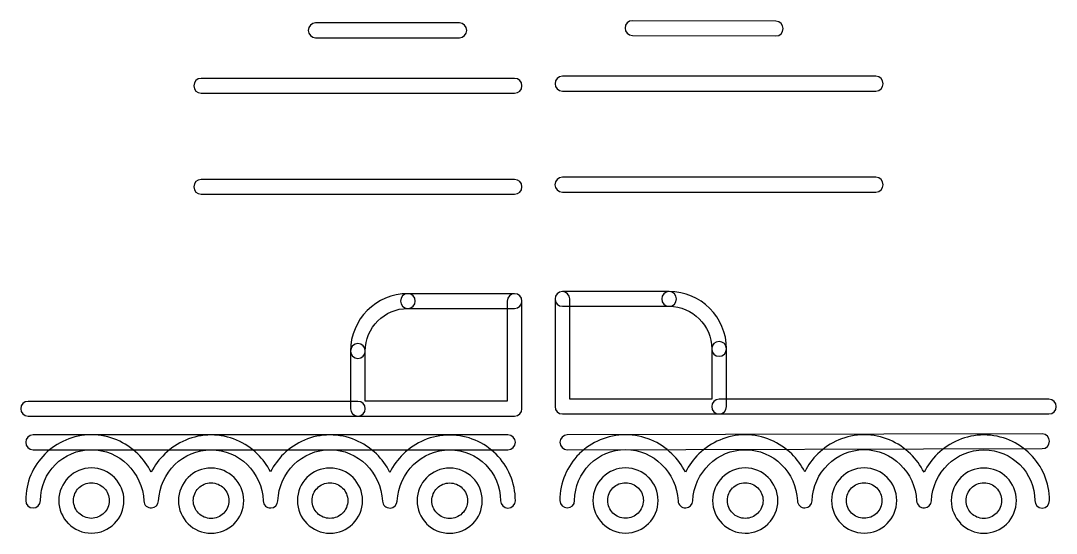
# Model space of a CAD drawing. Header units: centimetres. Extents: x -13.54 to -6.54, y -14.3 to -10.83.
import ezdxf

# ---------------------------------------------------------------- set-up
doc = ezdxf.new("R2010")
doc.units = ezdxf.units.CM
doc.header["$MEASUREMENT"] = 0
doc.layers.add('Layer 1', color=7, linetype='Continuous')

msp = doc.modelspace()

# ---------------------------------------------------------------- linework, layer by layer
at = {"layer": 'Layer 1', "color": 5}
for points, knots in [([(-9.40284, -10.93431), (-9.43034, -10.93431), (-9.45264, -10.91201), (-9.45264, -10.88451), (-9.45264, -10.88451), (-9.45264, -10.85701), (-9.43034, -10.83471), (-9.40284, -10.83471), (-9.40284, -10.83471), (-9.40284, -10.83471), (-8.43341, -10.83836), (-8.43341, -10.83836), (-8.43341, -10.83836), (-8.40591, -10.83836), (-8.38361, -10.86066), (-8.38361, -10.88816), (-8.38361, -10.88816), (-8.38361, -10.91566), (-8.40591, -10.93796), (-8.43341, -10.93796), (-8.43341, -10.93796), (-8.43341, -10.93796), (-9.40284, -10.93431), (-9.40284, -10.93431)], [0, 0, 0, 0, 0.1428571, 0.1428571, 0.1428571, 0.1428571, 0.2857143, 0.2857143, 0.2857143, 0.2857143, 0.4285714, 0.4285714, 0.4285714, 0.4285714, 0.5714286, 0.5714286, 0.5714286, 0.5714286, 0.7142857, 0.7142857, 0.7142857, 0.7142857, 1, 1, 1, 1]), ([(-11.54393, -10.94985), (-11.57154, -10.94985), (-11.59393, -10.92746), (-11.59393, -10.89985), (-11.59393, -10.89985), (-11.59393, -10.87224), (-11.57154, -10.84985), (-11.54393, -10.84985), (-11.54393, -10.84985), (-11.54393, -10.84985), (-10.57265, -10.84985), (-10.57265, -10.84985), (-10.57265, -10.84985), (-10.54504, -10.84985), (-10.52265, -10.87224), (-10.52265, -10.89985), (-10.52265, -10.89985), (-10.52265, -10.92746), (-10.54504, -10.94985), (-10.57265, -10.94985), (-10.57265, -10.94985), (-10.57265, -10.94985), (-11.54393, -10.94985), (-11.54393, -10.94985)], [0, 0, 0, 0, 0.1428571, 0.1428571, 0.1428571, 0.1428571, 0.2857143, 0.2857143, 0.2857143, 0.2857143, 0.4285714, 0.4285714, 0.4285714, 0.4285714, 0.5714286, 0.5714286, 0.5714286, 0.5714286, 0.7142857, 0.7142857, 0.7142857, 0.7142857, 1, 1, 1, 1]), ([(-12.31745, -11.32492), (-12.34506, -11.32492), (-12.36745, -11.30253), (-12.36745, -11.27492), (-12.36745, -11.27492), (-12.36745, -11.24731), (-12.34506, -11.22492), (-12.31745, -11.22492), (-12.31745, -11.22492), (-12.31745, -11.22492), (-10.19929, -11.22492), (-10.19929, -11.22492), (-10.19929, -11.22492), (-10.17168, -11.22492), (-10.14929, -11.24731), (-10.14929, -11.27492), (-10.14929, -11.27492), (-10.14929, -11.30253), (-10.17168, -11.32492), (-10.19929, -11.32492), (-10.19929, -11.32492), (-10.19929, -11.32492), (-12.31745, -11.32492), (-12.31745, -11.32492)], [0, 0, 0, 0, 0.1428571, 0.1428571, 0.1428571, 0.1428571, 0.2857143, 0.2857143, 0.2857143, 0.2857143, 0.4285714, 0.4285714, 0.4285714, 0.4285714, 0.5714286, 0.5714286, 0.5714286, 0.5714286, 0.7142857, 0.7142857, 0.7142857, 0.7142857, 1, 1, 1, 1]), ([(-7.75795, -11.21051), (-7.73034, -11.21051), (-7.70795, -11.2329), (-7.70795, -11.26051), (-7.70795, -11.26051), (-7.70795, -11.28812), (-7.73034, -11.31051), (-7.75795, -11.31051), (-7.75795, -11.31051), (-7.75795, -11.31051), (-9.87611, -11.31051), (-9.87611, -11.31051), (-9.87611, -11.31051), (-9.90372, -11.31051), (-9.92611, -11.28812), (-9.92611, -11.26051), (-9.92611, -11.26051), (-9.92611, -11.2329), (-9.90372, -11.21051), (-9.87611, -11.21051), (-9.87611, -11.21051), (-9.87611, -11.21051), (-7.75795, -11.21051), (-7.75795, -11.21051)], [0, 0, 0, 0, 0.1428571, 0.1428571, 0.1428571, 0.1428571, 0.2857143, 0.2857143, 0.2857143, 0.2857143, 0.4285714, 0.4285714, 0.4285714, 0.4285714, 0.5714286, 0.5714286, 0.5714286, 0.5714286, 0.7142857, 0.7142857, 0.7142857, 0.7142857, 1, 1, 1, 1]), ([(-7.75795, -11.89367), (-7.73034, -11.89367), (-7.70795, -11.91606), (-7.70795, -11.94367), (-7.70795, -11.94367), (-7.70795, -11.97128), (-7.73034, -11.99367), (-7.75795, -11.99367), (-7.75795, -11.99367), (-7.75795, -11.99367), (-9.87619, -11.99367), (-9.87619, -11.99367), (-9.87619, -11.99367), (-9.9038, -11.99367), (-9.92619, -11.97128), (-9.92619, -11.94367), (-9.92619, -11.94367), (-9.92619, -11.91606), (-9.9038, -11.89367), (-9.87619, -11.89367), (-9.87619, -11.89367), (-9.87619, -11.89367), (-7.75795, -11.89367), (-7.75795, -11.89367)], [0, 0, 0, 0, 0.1428571, 0.1428571, 0.1428571, 0.1428571, 0.2857143, 0.2857143, 0.2857143, 0.2857143, 0.4285714, 0.4285714, 0.4285714, 0.4285714, 0.5714286, 0.5714286, 0.5714286, 0.5714286, 0.7142857, 0.7142857, 0.7142857, 0.7142857, 1, 1, 1, 1]), ([(-12.31745, -12.00808), (-12.34506, -12.00808), (-12.36745, -11.98569), (-12.36745, -11.95808), (-12.36745, -11.95808), (-12.36745, -11.93047), (-12.34506, -11.90808), (-12.31745, -11.90808), (-12.31745, -11.90808), (-12.31745, -11.90808), (-10.19921, -11.90808), (-10.19921, -11.90808), (-10.19921, -11.90808), (-10.1716, -11.90808), (-10.14921, -11.93047), (-10.14921, -11.95808), (-10.14921, -11.95808), (-10.14921, -11.98569), (-10.1716, -12.00808), (-10.19921, -12.00808), (-10.19921, -12.00808), (-10.19921, -12.00808), (-12.31745, -12.00808), (-12.31745, -12.00808)], [0, 0, 0, 0, 0.1428571, 0.1428571, 0.1428571, 0.1428571, 0.2857143, 0.2857143, 0.2857143, 0.2857143, 0.4285714, 0.4285714, 0.4285714, 0.4285714, 0.5714286, 0.5714286, 0.5714286, 0.5714286, 0.7142857, 0.7142857, 0.7142857, 0.7142857, 1, 1, 1, 1]), ([(-9.8761, -12.76599), (-9.90371, -12.76599), (-9.9261, -12.7436), (-9.9261, -12.71599), (-9.9261, -12.71599), (-9.9261, -12.68838), (-9.90371, -12.66599), (-9.8761, -12.66599), (-9.8761, -12.66599), (-9.8761, -12.66599), (-9.15481, -12.66599), (-9.15481, -12.66599), (-9.15481, -12.66599), (-9.1272, -12.66599), (-9.10481, -12.68838), (-9.10481, -12.71599), (-9.10481, -12.71599), (-9.10481, -12.7436), (-9.1272, -12.76599), (-9.15481, -12.76599), (-9.15481, -12.76599), (-9.15481, -12.76599), (-9.8761, -12.76599), (-9.8761, -12.76599)], [0, 0, 0, 0, 0.1428571, 0.1428571, 0.1428571, 0.1428571, 0.2857143, 0.2857143, 0.2857143, 0.2857143, 0.4285714, 0.4285714, 0.4285714, 0.4285714, 0.5714286, 0.5714286, 0.5714286, 0.5714286, 0.7142857, 0.7142857, 0.7142857, 0.7142857, 1, 1, 1, 1]), ([(-8.86705, -13.05378), (-8.86705, -13.02617), (-8.84466, -13.00378), (-8.81705, -13.00378), (-8.81705, -13.00378), (-8.78944, -13.00378), (-8.76705, -13.02617), (-8.76705, -13.05378), (-8.76705, -13.05378), (-8.76705, -13.05378), (-8.76705, -13.44386), (-8.76705, -13.44386), (-8.76705, -13.44386), (-8.76705, -13.47147), (-8.78944, -13.49386), (-8.81705, -13.49386), (-8.81705, -13.49386), (-8.81705, -13.49386), (-9.8761, -13.49386), (-9.8761, -13.49386), (-9.8761, -13.49386), (-9.90371, -13.49386), (-9.9261, -13.47147), (-9.9261, -13.44386), (-9.9261, -13.44386), (-9.9261, -13.44386), (-9.9261, -12.71599), (-9.9261, -12.71599), (-9.9261, -12.71599), (-9.9261, -12.68838), (-9.90371, -12.66599), (-9.8761, -12.66599), (-9.8761, -12.66599), (-9.84849, -12.66599), (-9.8261, -12.68838), (-9.8261, -12.71599), (-9.8261, -12.71599), (-9.8261, -12.71599), (-9.8261, -13.39386), (-9.8261, -13.39386), (-9.8261, -13.39386), (-9.8261, -13.39386), (-8.86705, -13.39386), (-8.86705, -13.39386), (-8.86705, -13.39386), (-8.86705, -13.39386), (-8.86705, -13.05378), (-8.86705, -13.05378)], [0, 0, 0, 0, 0.0769231, 0.0769231, 0.0769231, 0.0769231, 0.1538462, 0.1538462, 0.1538462, 0.1538462, 0.2307692, 0.2307692, 0.2307692, 0.2307692, 0.3076923, 0.3076923, 0.3076923, 0.3076923, 0.3846154, 0.3846154, 0.3846154, 0.3846154, 0.4615385, 0.4615385, 0.4615385, 0.4615385, 0.5384615, 0.5384615, 0.5384615, 0.5384615, 0.6153846, 0.6153846, 0.6153846, 0.6153846, 0.6923077, 0.6923077, 0.6923077, 0.6923077, 0.7692308, 0.7692308, 0.7692308, 0.7692308, 0.8461538, 0.8461538, 0.8461538, 0.8461538, 1, 1, 1, 1]), ([(-9.15481, -12.76599), (-9.18242, -12.76599), (-9.20481, -12.7436), (-9.20481, -12.71599), (-9.20481, -12.71599), (-9.20481, -12.68838), (-9.18242, -12.66599), (-9.15481, -12.66599), (-9.15481, -12.66599), (-9.04775, -12.66599), (-8.95079, -12.70941), (-8.88063, -12.77958), (-8.88063, -12.77958), (-8.81047, -12.84975), (-8.76705, -12.94672), (-8.76705, -13.05378), (-8.76705, -13.05378), (-8.76705, -13.08139), (-8.78944, -13.10378), (-8.81705, -13.10378), (-8.81705, -13.10378), (-8.84466, -13.10378), (-8.86705, -13.08139), (-8.86705, -13.05378), (-8.86705, -13.05378), (-8.86705, -12.97432), (-8.89927, -12.90235), (-8.95133, -12.85028), (-8.95133, -12.85028), (-9.00339, -12.79821), (-9.07535, -12.76599), (-9.15481, -12.76599)], [0, 0, 0, 0, 0.1111111, 0.1111111, 0.1111111, 0.1111111, 0.2222222, 0.2222222, 0.2222222, 0.2222222, 0.3333333, 0.3333333, 0.3333333, 0.3333333, 0.4444444, 0.4444444, 0.4444444, 0.4444444, 0.5555556, 0.5555556, 0.5555556, 0.5555556, 0.6666667, 0.6666667, 0.6666667, 0.6666667, 0.7777778, 0.7777778, 0.7777778, 0.7777778, 1, 1, 1, 1]), ([(-10.92057, -12.68042), (-10.89296, -12.68042), (-10.87057, -12.70281), (-10.87057, -12.73042), (-10.87057, -12.73042), (-10.87057, -12.75803), (-10.89296, -12.78042), (-10.92057, -12.78042), (-10.92057, -12.78042), (-11.00002, -12.78042), (-11.07199, -12.81264), (-11.12406, -12.86471), (-11.12406, -12.86471), (-11.17612, -12.91677), (-11.20834, -12.98874), (-11.20834, -13.0682), (-11.20834, -13.0682), (-11.20834, -13.09581), (-11.23073, -13.1182), (-11.25834, -13.1182), (-11.25834, -13.1182), (-11.28595, -13.1182), (-11.30834, -13.09581), (-11.30834, -13.0682), (-11.30834, -13.0682), (-11.30834, -12.96114), (-11.26492, -12.86417), (-11.19476, -12.79401), (-11.19476, -12.79401), (-11.12458, -12.72383), (-11.02764, -12.68042), (-10.92057, -12.68042)], [0, 0, 0, 0, 0.1111111, 0.1111111, 0.1111111, 0.1111111, 0.2222222, 0.2222222, 0.2222222, 0.2222222, 0.3333333, 0.3333333, 0.3333333, 0.3333333, 0.4444444, 0.4444444, 0.4444444, 0.4444444, 0.5555556, 0.5555556, 0.5555556, 0.5555556, 0.6666667, 0.6666667, 0.6666667, 0.6666667, 0.7777778, 0.7777778, 0.7777778, 0.7777778, 1, 1, 1, 1]), ([(-11.30834, -13.0682), (-11.30834, -13.04059), (-11.28595, -13.0182), (-11.25834, -13.0182), (-11.25834, -13.0182), (-11.23073, -13.0182), (-11.20834, -13.04059), (-11.20834, -13.0682), (-11.20834, -13.0682), (-11.20834, -13.0682), (-11.20834, -13.40828), (-11.20834, -13.40828), (-11.20834, -13.40828), (-11.20834, -13.40828), (-10.24929, -13.40828), (-10.24929, -13.40828), (-10.24929, -13.40828), (-10.24929, -13.40828), (-10.24929, -12.73042), (-10.24929, -12.73042), (-10.24929, -12.73042), (-10.24929, -12.70281), (-10.2269, -12.68042), (-10.19929, -12.68042), (-10.19929, -12.68042), (-10.17168, -12.68042), (-10.14929, -12.70281), (-10.14929, -12.73042), (-10.14929, -12.73042), (-10.14929, -12.73042), (-10.14929, -13.45828), (-10.14929, -13.45828), (-10.14929, -13.45828), (-10.14929, -13.48589), (-10.17168, -13.50828), (-10.19929, -13.50828), (-10.19929, -13.50828), (-10.19929, -13.50828), (-11.25834, -13.50828), (-11.25834, -13.50828), (-11.25834, -13.50828), (-11.28595, -13.50828), (-11.30834, -13.48589), (-11.30834, -13.45828), (-11.30834, -13.45828), (-11.30834, -13.45828), (-11.30834, -13.0682), (-11.30834, -13.0682)], [0, 0, 0, 0, 0.0769231, 0.0769231, 0.0769231, 0.0769231, 0.1538462, 0.1538462, 0.1538462, 0.1538462, 0.2307692, 0.2307692, 0.2307692, 0.2307692, 0.3076923, 0.3076923, 0.3076923, 0.3076923, 0.3846154, 0.3846154, 0.3846154, 0.3846154, 0.4615385, 0.4615385, 0.4615385, 0.4615385, 0.5384615, 0.5384615, 0.5384615, 0.5384615, 0.6153846, 0.6153846, 0.6153846, 0.6153846, 0.6923077, 0.6923077, 0.6923077, 0.6923077, 0.7692308, 0.7692308, 0.7692308, 0.7692308, 0.8461538, 0.8461538, 0.8461538, 0.8461538, 1, 1, 1, 1]), ([(-10.19929, -12.68042), (-10.17168, -12.68042), (-10.14929, -12.70281), (-10.14929, -12.73042), (-10.14929, -12.73042), (-10.14929, -12.75803), (-10.17168, -12.78042), (-10.19929, -12.78042), (-10.19929, -12.78042), (-10.19929, -12.78042), (-10.92057, -12.78042), (-10.92057, -12.78042), (-10.92057, -12.78042), (-10.94818, -12.78042), (-10.97057, -12.75803), (-10.97057, -12.73042), (-10.97057, -12.73042), (-10.97057, -12.70281), (-10.94818, -12.68042), (-10.92057, -12.68042), (-10.92057, -12.68042), (-10.92057, -12.68042), (-10.19929, -12.68042), (-10.19929, -12.68042)], [0, 0, 0, 0, 0.1428571, 0.1428571, 0.1428571, 0.1428571, 0.2857143, 0.2857143, 0.2857143, 0.2857143, 0.4285714, 0.4285714, 0.4285714, 0.4285714, 0.5714286, 0.5714286, 0.5714286, 0.5714286, 0.7142857, 0.7142857, 0.7142857, 0.7142857, 1, 1, 1, 1]), ([(-11.25834, -13.40847), (-11.23084, -13.40847), (-11.20854, -13.43077), (-11.20854, -13.45827), (-11.20854, -13.45827), (-11.20854, -13.48577), (-11.23084, -13.50807), (-11.25834, -13.50807), (-11.25834, -13.50807), (-11.25834, -13.50807), (-13.48744, -13.50805), (-13.48744, -13.50805), (-13.48744, -13.50805), (-13.51494, -13.50805), (-13.53724, -13.48575), (-13.53724, -13.45825), (-13.53724, -13.45825), (-13.53724, -13.43075), (-13.51494, -13.40845), (-13.48744, -13.40845), (-13.48744, -13.40845), (-13.48744, -13.40845), (-11.25834, -13.40847), (-11.25834, -13.40847)], [0, 0, 0, 0, 0.1428571, 0.1428571, 0.1428571, 0.1428571, 0.2857143, 0.2857143, 0.2857143, 0.2857143, 0.4285714, 0.4285714, 0.4285714, 0.4285714, 0.5714286, 0.5714286, 0.5714286, 0.5714286, 0.7142857, 0.7142857, 0.7142857, 0.7142857, 1, 1, 1, 1]), ([(-8.81706, -13.49366), (-8.84456, -13.49366), (-8.86686, -13.47136), (-8.86686, -13.44386), (-8.86686, -13.44386), (-8.86686, -13.41636), (-8.84456, -13.39406), (-8.81706, -13.39406), (-8.81706, -13.39406), (-8.81706, -13.39406), (-6.58794, -13.39403), (-6.58794, -13.39403), (-6.58794, -13.39403), (-6.56044, -13.39403), (-6.53814, -13.41633), (-6.53814, -13.44383), (-6.53814, -13.44383), (-6.53814, -13.47133), (-6.56044, -13.49363), (-6.58794, -13.49363), (-6.58794, -13.49363), (-6.58794, -13.49363), (-8.81706, -13.49366), (-8.81706, -13.49366)], [0, 0, 0, 0, 0.1428571, 0.1428571, 0.1428571, 0.1428571, 0.2857143, 0.2857143, 0.2857143, 0.2857143, 0.4285714, 0.4285714, 0.4285714, 0.4285714, 0.5714286, 0.5714286, 0.5714286, 0.5714286, 0.7142857, 0.7142857, 0.7142857, 0.7142857, 1, 1, 1, 1]), ([(-13.40371, -14.0793), (-13.40371, -14.10691), (-13.4261, -14.1293), (-13.45371, -14.1293), (-13.45371, -14.1293), (-13.48132, -14.1293), (-13.50371, -14.10691), (-13.50371, -14.0793), (-13.50371, -14.0793), (-13.50371, -13.95669), (-13.45399, -13.84567), (-13.37364, -13.76532), (-13.37364, -13.76532), (-13.29329, -13.68497), (-13.18225, -13.63526), (-13.05964, -13.63526), (-13.05964, -13.63526), (-12.93792, -13.63526), (-12.82762, -13.68435), (-12.74607, -13.76386), (-12.74607, -13.76386), (-12.70932, -13.79969), (-12.67843, -13.84173), (-12.65499, -13.88825), (-12.65499, -13.88825), (-12.63155, -13.84195), (-12.60072, -13.80009), (-12.56404, -13.76441), (-12.56404, -13.76441), (-12.4825, -13.68505), (-12.37223, -13.63599), (-12.25057, -13.63599), (-12.25057, -13.63599), (-12.12867, -13.63599), (-12.01819, -13.68525), (-11.9369, -13.76495), (-11.9369, -13.76495), (-11.90149, -13.79966), (-11.87167, -13.84019), (-11.84888, -13.88496), (-11.84888, -13.88496), (-11.8261, -13.84008), (-11.79623, -13.79946), (-11.76078, -13.76467), (-11.76078, -13.76467), (-11.6795, -13.68491), (-11.569, -13.63562), (-11.44708, -13.63562), (-11.44708, -13.63562), (-11.32536, -13.63562), (-11.21505, -13.68471), (-11.13351, -13.76421), (-11.13351, -13.76421), (-11.09675, -13.80004), (-11.06586, -13.8421), (-11.04242, -13.88862), (-11.04242, -13.88862), (-11.01899, -13.84232), (-10.98815, -13.80045), (-10.95147, -13.76476), (-10.95147, -13.76476), (-10.86992, -13.68539), (-10.75966, -13.63633), (-10.63798, -13.63633), (-10.63798, -13.63633), (-10.51537, -13.63633), (-10.40436, -13.68605), (-10.32402, -13.76639), (-10.32402, -13.76639), (-10.24367, -13.84674), (-10.19396, -13.95778), (-10.19396, -14.08038), (-10.19396, -14.08038), (-10.19396, -14.10799), (-10.21635, -14.13038), (-10.24396, -14.13038), (-10.24396, -14.13038), (-10.27157, -14.13038), (-10.29396, -14.10799), (-10.29396, -14.08038), (-10.29396, -14.08038), (-10.29396, -13.98537), (-10.33247, -13.89934), (-10.39472, -13.83709), (-10.39472, -13.83709), (-10.45696, -13.77485), (-10.54298, -13.73633), (-10.63798, -13.73633), (-10.63798, -13.73633), (-10.73269, -13.73633), (-10.81849, -13.7745), (-10.88193, -13.83624), (-10.88193, -13.83624), (-10.94649, -13.89907), (-10.9881, -13.98619), (-10.99273, -14.08236), (-10.99273, -14.08236), (-10.9939, -14.10778), (-11.01427, -14.1286), (-11.04019, -14.12982), (-11.04019, -14.12982), (-11.06769, -14.13111), (-11.09104, -14.10986), (-11.09233, -14.08236), (-11.09233, -14.08236), (-11.09698, -13.98586), (-11.13854, -13.89858), (-11.20305, -13.83569), (-11.20305, -13.83569), (-11.26651, -13.77383), (-11.35234, -13.73562), (-11.44708, -13.73562), (-11.44708, -13.73562), (-11.54192, -13.73562), (-11.62778, -13.77387), (-11.69086, -13.83577), (-11.69086, -13.83577), (-11.75484, -13.89855), (-11.79562, -13.98552), (-11.79902, -14.0816), (-11.79902, -14.0816), (-11.79991, -14.10752), (-11.82074, -14.12871), (-11.84706, -14.12964), (-11.84706, -14.12964), (-11.87456, -14.13061), (-11.89765, -14.1091), (-11.89862, -14.0816), (-11.89862, -14.0816), (-11.90202, -13.98569), (-11.94283, -13.8988), (-12.00682, -13.83605), (-12.00682, -13.83605), (-12.06989, -13.77422), (-12.15574, -13.73599), (-12.25057, -13.73599), (-12.25057, -13.73599), (-12.34527, -13.73599), (-12.43108, -13.77416), (-12.4945, -13.83589), (-12.4945, -13.83589), (-12.55906, -13.89871), (-12.60067, -13.98583), (-12.6053, -14.082), (-12.6053, -14.082), (-12.60647, -14.10742), (-12.62684, -14.12824), (-12.65276, -14.12946), (-12.65276, -14.12946), (-12.68026, -14.13075), (-12.70361, -14.1095), (-12.7049, -14.082), (-12.7049, -14.082), (-12.70954, -13.9855), (-12.75111, -13.89822), (-12.81561, -13.83534), (-12.81561, -13.83534), (-12.87907, -13.77346), (-12.96491, -13.73526), (-13.05964, -13.73526), (-13.05964, -13.73526), (-13.15466, -13.73526), (-13.24069, -13.77377), (-13.30294, -13.83602), (-13.30294, -13.83602), (-13.36519, -13.89827), (-13.40371, -13.9843), (-13.40371, -14.0793)], [0, 0, 0, 0, 0.0232558, 0.0232558, 0.0232558, 0.0232558, 0.0465116, 0.0465116, 0.0465116, 0.0465116, 0.0697674, 0.0697674, 0.0697674, 0.0697674, 0.0930233, 0.0930233, 0.0930233, 0.0930233, 0.1162791, 0.1162791, 0.1162791, 0.1162791, 0.1395349, 0.1395349, 0.1395349, 0.1395349, 0.1627907, 0.1627907, 0.1627907, 0.1627907, 0.1860465, 0.1860465, 0.1860465, 0.1860465, 0.2093023, 0.2093023, 0.2093023, 0.2093023, 0.2325581, 0.2325581, 0.2325581, 0.2325581, 0.255814, 0.255814, 0.255814, 0.255814, 0.2790698, 0.2790698, 0.2790698, 0.2790698, 0.3023256, 0.3023256, 0.3023256, 0.3023256, 0.3255814, 0.3255814, 0.3255814, 0.3255814, 0.3488372, 0.3488372, 0.3488372, 0.3488372, 0.372093, 0.372093, 0.372093, 0.372093, 0.3953488, 0.3953488, 0.3953488, 0.3953488, 0.4186047, 0.4186047, 0.4186047, 0.4186047, 0.4418605, 0.4418605, 0.4418605, 0.4418605, 0.4651163, 0.4651163, 0.4651163, 0.4651163, 0.4883721, 0.4883721, 0.4883721, 0.4883721, 0.5116279, 0.5116279, 0.5116279, 0.5116279, 0.5348837, 0.5348837, 0.5348837, 0.5348837, 0.5581395, 0.5581395, 0.5581395, 0.5581395, 0.5813953, 0.5813953, 0.5813953, 0.5813953, 0.6046512, 0.6046512, 0.6046512, 0.6046512, 0.627907, 0.627907, 0.627907, 0.627907, 0.6511628, 0.6511628, 0.6511628, 0.6511628, 0.6744186, 0.6744186, 0.6744186, 0.6744186, 0.6976744, 0.6976744, 0.6976744, 0.6976744, 0.7209302, 0.7209302, 0.7209302, 0.7209302, 0.744186, 0.744186, 0.744186, 0.744186, 0.7674419, 0.7674419, 0.7674419, 0.7674419, 0.7906977, 0.7906977, 0.7906977, 0.7906977, 0.8139535, 0.8139535, 0.8139535, 0.8139535, 0.8372093, 0.8372093, 0.8372093, 0.8372093, 0.8604651, 0.8604651, 0.8604651, 0.8604651, 0.8837209, 0.8837209, 0.8837209, 0.8837209, 0.9069767, 0.9069767, 0.9069767, 0.9069767, 0.9302326, 0.9302326, 0.9302326, 0.9302326, 0.9534884, 0.9534884, 0.9534884, 0.9534884, 1, 1, 1, 1]), ([(-13.4537, -13.73546), (-13.48131, -13.73546), (-13.5037, -13.71307), (-13.5037, -13.68546), (-13.5037, -13.68546), (-13.5037, -13.65785), (-13.48131, -13.63546), (-13.4537, -13.63546), (-13.4537, -13.63546), (-13.4537, -13.63546), (-10.24395, -13.63546), (-10.24395, -13.63546), (-10.24395, -13.63546), (-10.21634, -13.63546), (-10.19395, -13.65785), (-10.19395, -13.68546), (-10.19395, -13.68546), (-10.19395, -13.71307), (-10.21634, -13.73546), (-10.24395, -13.73546), (-10.24395, -13.73546), (-10.24395, -13.73546), (-13.4537, -13.73546), (-13.4537, -13.73546)], [0, 0, 0, 0, 0.1428571, 0.1428571, 0.1428571, 0.1428571, 0.2857143, 0.2857143, 0.2857143, 0.2857143, 0.4285714, 0.4285714, 0.4285714, 0.4285714, 0.5714286, 0.5714286, 0.5714286, 0.5714286, 0.7142857, 0.7142857, 0.7142857, 0.7142857, 1, 1, 1, 1]), ([(-9.79341, -14.07876), (-9.79341, -14.10637), (-9.8158, -14.12876), (-9.84341, -14.12876), (-9.84341, -14.12876), (-9.87102, -14.12876), (-9.89341, -14.10637), (-9.89341, -14.07876), (-9.89341, -14.07876), (-9.89341, -13.95615), (-9.84369, -13.84513), (-9.76334, -13.76478), (-9.76334, -13.76478), (-9.76238, -13.76382), (-9.76138, -13.7629), (-9.76037, -13.76203), (-9.76037, -13.76203), (-9.68024, -13.68331), (-9.57042, -13.63472), (-9.44934, -13.63472), (-9.44934, -13.63472), (-9.32762, -13.63472), (-9.21733, -13.68381), (-9.13578, -13.76332), (-9.13578, -13.76332), (-9.09903, -13.79915), (-9.06813, -13.84119), (-9.04469, -13.88771), (-9.04469, -13.88771), (-9.02126, -13.84141), (-8.99042, -13.79956), (-8.95374, -13.76387), (-8.95374, -13.76387), (-8.8722, -13.68451), (-8.76193, -13.63545), (-8.64027, -13.63545), (-8.64027, -13.63545), (-8.51837, -13.63545), (-8.40789, -13.68471), (-8.3266, -13.76441), (-8.3266, -13.76441), (-8.29119, -13.79912), (-8.26137, -13.83965), (-8.23858, -13.88442), (-8.23858, -13.88442), (-8.2158, -13.83954), (-8.18593, -13.79892), (-8.15048, -13.76413), (-8.15048, -13.76413), (-8.0692, -13.68437), (-7.9587, -13.63508), (-7.83678, -13.63508), (-7.83678, -13.63508), (-7.71506, -13.63508), (-7.60475, -13.68417), (-7.52321, -13.76367), (-7.52321, -13.76367), (-7.48645, -13.7995), (-7.45556, -13.84156), (-7.43212, -13.88808), (-7.43212, -13.88808), (-7.40869, -13.84178), (-7.37785, -13.79991), (-7.34117, -13.76422), (-7.34117, -13.76422), (-7.25962, -13.68485), (-7.14936, -13.63579), (-7.02768, -13.63579), (-7.02768, -13.63579), (-6.90507, -13.63579), (-6.79406, -13.68551), (-6.71372, -13.76585), (-6.71372, -13.76585), (-6.63337, -13.84621), (-6.58366, -13.95725), (-6.58366, -14.07985), (-6.58366, -14.07985), (-6.58366, -14.10746), (-6.60605, -14.12985), (-6.63366, -14.12985), (-6.63366, -14.12985), (-6.66127, -14.12985), (-6.68366, -14.10746), (-6.68366, -14.07985), (-6.68366, -14.07985), (-6.68366, -13.98484), (-6.72217, -13.89881), (-6.78442, -13.83655), (-6.78442, -13.83655), (-6.84666, -13.77431), (-6.93268, -13.73579), (-7.02768, -13.73579), (-7.02768, -13.73579), (-7.12239, -13.73579), (-7.20819, -13.77396), (-7.27163, -13.8357), (-7.27163, -13.8357), (-7.33619, -13.89853), (-7.3778, -13.98565), (-7.38243, -14.08182), (-7.38243, -14.08182), (-7.3836, -14.10724), (-7.40397, -14.12806), (-7.42989, -14.12928), (-7.42989, -14.12928), (-7.45739, -14.13057), (-7.48074, -14.10932), (-7.48203, -14.08182), (-7.48203, -14.08182), (-7.48668, -13.98532), (-7.52824, -13.89804), (-7.59275, -13.83515), (-7.59275, -13.83515), (-7.65621, -13.77329), (-7.74204, -13.73508), (-7.83678, -13.73508), (-7.83678, -13.73508), (-7.93162, -13.73508), (-8.01748, -13.77333), (-8.08056, -13.83523), (-8.08056, -13.83523), (-8.14454, -13.89801), (-8.18532, -13.98498), (-8.18872, -14.08106), (-8.18872, -14.08106), (-8.18961, -14.10698), (-8.21044, -14.12817), (-8.23676, -14.1291), (-8.23676, -14.1291), (-8.26426, -14.13007), (-8.28735, -14.10856), (-8.28832, -14.08106), (-8.28832, -14.08106), (-8.29172, -13.98515), (-8.33253, -13.89826), (-8.39652, -13.83551), (-8.39652, -13.83551), (-8.45959, -13.77368), (-8.54544, -13.73545), (-8.64027, -13.73545), (-8.64027, -13.73545), (-8.73497, -13.73545), (-8.82078, -13.77362), (-8.8842, -13.83535), (-8.8842, -13.83535), (-8.94876, -13.89817), (-8.99037, -13.98529), (-8.995, -14.08146), (-8.995, -14.08146), (-8.99617, -14.10688), (-9.01654, -14.1277), (-9.04246, -14.12892), (-9.04246, -14.12892), (-9.06996, -14.13021), (-9.09331, -14.10896), (-9.0946, -14.08146), (-9.0946, -14.08146), (-9.09924, -13.98496), (-9.14081, -13.89769), (-9.20532, -13.8348), (-9.20532, -13.8348), (-9.26878, -13.77292), (-9.35461, -13.73472), (-9.44934, -13.73472), (-9.44934, -13.73472), (-9.54324, -13.73472), (-9.62829, -13.77223), (-9.69036, -13.83304), (-9.69036, -13.83304), (-9.69109, -13.83387), (-9.69185, -13.83469), (-9.69264, -13.83548), (-9.69264, -13.83548), (-9.75489, -13.89773), (-9.79341, -13.98376), (-9.79341, -14.07876)], [0, 0, 0, 0, 0.0222222, 0.0222222, 0.0222222, 0.0222222, 0.0444444, 0.0444444, 0.0444444, 0.0444444, 0.0666667, 0.0666667, 0.0666667, 0.0666667, 0.0888889, 0.0888889, 0.0888889, 0.0888889, 0.1111111, 0.1111111, 0.1111111, 0.1111111, 0.1333333, 0.1333333, 0.1333333, 0.1333333, 0.1555556, 0.1555556, 0.1555556, 0.1555556, 0.1777778, 0.1777778, 0.1777778, 0.1777778, 0.2, 0.2, 0.2, 0.2, 0.2222222, 0.2222222, 0.2222222, 0.2222222, 0.2444444, 0.2444444, 0.2444444, 0.2444444, 0.2666667, 0.2666667, 0.2666667, 0.2666667, 0.2888889, 0.2888889, 0.2888889, 0.2888889, 0.3111111, 0.3111111, 0.3111111, 0.3111111, 0.3333333, 0.3333333, 0.3333333, 0.3333333, 0.3555556, 0.3555556, 0.3555556, 0.3555556, 0.3777778, 0.3777778, 0.3777778, 0.3777778, 0.4, 0.4, 0.4, 0.4, 0.4222222, 0.4222222, 0.4222222, 0.4222222, 0.4444444, 0.4444444, 0.4444444, 0.4444444, 0.4666667, 0.4666667, 0.4666667, 0.4666667, 0.4888889, 0.4888889, 0.4888889, 0.4888889, 0.5111111, 0.5111111, 0.5111111, 0.5111111, 0.5333333, 0.5333333, 0.5333333, 0.5333333, 0.5555556, 0.5555556, 0.5555556, 0.5555556, 0.5777778, 0.5777778, 0.5777778, 0.5777778, 0.6, 0.6, 0.6, 0.6, 0.6222222, 0.6222222, 0.6222222, 0.6222222, 0.6444444, 0.6444444, 0.6444444, 0.6444444, 0.6666667, 0.6666667, 0.6666667, 0.6666667, 0.6888889, 0.6888889, 0.6888889, 0.6888889, 0.7111111, 0.7111111, 0.7111111, 0.7111111, 0.7333333, 0.7333333, 0.7333333, 0.7333333, 0.7555556, 0.7555556, 0.7555556, 0.7555556, 0.7777778, 0.7777778, 0.7777778, 0.7777778, 0.8, 0.8, 0.8, 0.8, 0.8222222, 0.8222222, 0.8222222, 0.8222222, 0.8444444, 0.8444444, 0.8444444, 0.8444444, 0.8666667, 0.8666667, 0.8666667, 0.8666667, 0.8888889, 0.8888889, 0.8888889, 0.8888889, 0.9111111, 0.9111111, 0.9111111, 0.9111111, 0.9333333, 0.9333333, 0.9333333, 0.9333333, 0.9555556, 0.9555556, 0.9555556, 0.9555556, 1, 1, 1, 1]), ([(-9.8434, -13.73531), (-9.8709, -13.73531), (-9.8932, -13.71301), (-9.8932, -13.68551), (-9.8932, -13.68551), (-9.8932, -13.65801), (-9.8709, -13.63571), (-9.8434, -13.63571), (-9.8434, -13.63571), (-9.8434, -13.63571), (-6.63365, -13.62857), (-6.63365, -13.62857), (-6.63365, -13.62857), (-6.60615, -13.62857), (-6.58385, -13.65087), (-6.58385, -13.67837), (-6.58385, -13.67837), (-6.58385, -13.70587), (-6.60615, -13.72817), (-6.63365, -13.72817), (-6.63365, -13.72817), (-6.63365, -13.72817), (-9.8434, -13.73531), (-9.8434, -13.73531)], [0, 0, 0, 0, 0.1428571, 0.1428571, 0.1428571, 0.1428571, 0.2857143, 0.2857143, 0.2857143, 0.2857143, 0.4285714, 0.4285714, 0.4285714, 0.4285714, 0.5714286, 0.5714286, 0.5714286, 0.5714286, 0.7142857, 0.7142857, 0.7142857, 0.7142857, 1, 1, 1, 1]), ([(-12.83932, -14.0793), (-12.83932, -14.14014), (-12.86399, -14.19523), (-12.90385, -14.23509), (-12.90385, -14.23509), (-12.94371, -14.27495), (-12.9988, -14.29962), (-13.05964, -14.29962), (-13.05964, -14.29962), (-13.12024, -14.29962), (-13.17527, -14.27497), (-13.21524, -14.23508), (-13.21524, -14.23508), (-13.21524, -14.23508), (-13.21533, -14.23498), (-13.21533, -14.23498), (-13.21533, -14.23498), (-13.21533, -14.23498), (-13.21543, -14.23489), (-13.21543, -14.23489), (-13.21543, -14.23489), (-13.21543, -14.23489), (-13.21593, -14.23438), (-13.21593, -14.23438), (-13.21593, -14.23438), (-13.25552, -14.19445), (-13.27997, -14.13966), (-13.27997, -14.0793), (-13.27997, -14.0793), (-13.27997, -14.01848), (-13.25529, -13.96339), (-13.21543, -13.92353), (-13.21543, -13.92353), (-13.21443, -13.92253), (-13.21339, -13.92158), (-13.21233, -13.92068), (-13.21233, -13.92068), (-13.1727, -13.8825), (-13.11887, -13.859), (-13.05964, -13.859), (-13.05964, -13.859), (-12.99882, -13.859), (-12.94372, -13.88367), (-12.90386, -13.92353), (-12.90386, -13.92353), (-12.90284, -13.92455), (-12.90187, -13.92561), (-12.90095, -13.9267), (-12.90095, -13.9267), (-12.86278, -13.96641), (-12.83932, -14.02019), (-12.83932, -14.0793)], [0, 0, 0, 0, 0.0714286, 0.0714286, 0.0714286, 0.0714286, 0.1428571, 0.1428571, 0.1428571, 0.1428571, 0.2142857, 0.2142857, 0.2142857, 0.2142857, 0.2857143, 0.2857143, 0.2857143, 0.2857143, 0.3571429, 0.3571429, 0.3571429, 0.3571429, 0.4285714, 0.4285714, 0.4285714, 0.4285714, 0.5, 0.5, 0.5, 0.5, 0.5714286, 0.5714286, 0.5714286, 0.5714286, 0.6428571, 0.6428571, 0.6428571, 0.6428571, 0.7142857, 0.7142857, 0.7142857, 0.7142857, 0.7857143, 0.7857143, 0.7857143, 0.7857143, 0.8571429, 0.8571429, 0.8571429, 0.8571429, 1, 1, 1, 1]), ([(-12.03025, -14.08003), (-12.03025, -14.14085), (-12.05492, -14.19595), (-12.09478, -14.23581), (-12.09478, -14.23581), (-12.0958, -14.23683), (-12.09686, -14.2378), (-12.09795, -14.23872), (-12.09795, -14.23872), (-12.13766, -14.27689), (-12.19144, -14.30035), (-12.25055, -14.30035), (-12.25055, -14.30035), (-12.31138, -14.30035), (-12.36648, -14.27569), (-12.40636, -14.23581), (-12.40636, -14.23581), (-12.44622, -14.19595), (-12.4709, -14.14086), (-12.4709, -14.08003), (-12.4709, -14.08003), (-12.4709, -14.01942), (-12.44624, -13.96442), (-12.40635, -13.92445), (-12.40635, -13.92445), (-12.40635, -13.92445), (-12.40625, -13.92436), (-12.40625, -13.92436), (-12.40625, -13.92436), (-12.40625, -13.92436), (-12.40616, -13.92426), (-12.40616, -13.92426), (-12.40616, -13.92426), (-12.40616, -13.92426), (-12.40565, -13.92376), (-12.40565, -13.92376), (-12.40565, -13.92376), (-12.36572, -13.88417), (-12.3109, -13.85972), (-12.25055, -13.85972), (-12.25055, -13.85972), (-12.18972, -13.85972), (-12.13464, -13.88439), (-12.09478, -13.92425), (-12.09478, -13.92425), (-12.05492, -13.96411), (-12.03025, -14.01921), (-12.03025, -14.08003)], [0, 0, 0, 0, 0.0769231, 0.0769231, 0.0769231, 0.0769231, 0.1538462, 0.1538462, 0.1538462, 0.1538462, 0.2307692, 0.2307692, 0.2307692, 0.2307692, 0.3076923, 0.3076923, 0.3076923, 0.3076923, 0.3846154, 0.3846154, 0.3846154, 0.3846154, 0.4615385, 0.4615385, 0.4615385, 0.4615385, 0.5384615, 0.5384615, 0.5384615, 0.5384615, 0.6153846, 0.6153846, 0.6153846, 0.6153846, 0.6923077, 0.6923077, 0.6923077, 0.6923077, 0.7692308, 0.7692308, 0.7692308, 0.7692308, 0.8461538, 0.8461538, 0.8461538, 0.8461538, 1, 1, 1, 1]), ([(-11.22676, -14.07966), (-11.22676, -14.1405), (-11.25143, -14.19559), (-11.29129, -14.23545), (-11.29129, -14.23545), (-11.29231, -14.23647), (-11.29336, -14.23743), (-11.29443, -14.23834), (-11.29443, -14.23834), (-11.33412, -14.2765), (-11.38794, -14.29998), (-11.44706, -14.29998), (-11.44706, -14.29998), (-11.50789, -14.29998), (-11.56299, -14.27532), (-11.60287, -14.23544), (-11.60287, -14.23544), (-11.64273, -14.19558), (-11.66741, -14.1405), (-11.66741, -14.07966), (-11.66741, -14.07966), (-11.66741, -14.01897), (-11.64266, -13.96387), (-11.60267, -13.92389), (-11.60267, -13.92389), (-11.56279, -13.88403), (-11.50776, -13.85936), (-11.44706, -13.85936), (-11.44706, -13.85936), (-11.38623, -13.85936), (-11.33115, -13.88403), (-11.29129, -13.92389), (-11.29129, -13.92389), (-11.25143, -13.96375), (-11.22676, -14.01883), (-11.22676, -14.07966)], [0, 0, 0, 0, 0.1, 0.1, 0.1, 0.1, 0.2, 0.2, 0.2, 0.2, 0.3, 0.3, 0.3, 0.3, 0.4, 0.4, 0.4, 0.4, 0.5, 0.5, 0.5, 0.5, 0.6, 0.6, 0.6, 0.6, 0.7, 0.7, 0.7, 0.7, 0.8, 0.8, 0.8, 0.8, 1, 1, 1, 1]), ([(-10.41766, -14.08039), (-10.41766, -14.14123), (-10.44233, -14.19632), (-10.48219, -14.23618), (-10.48219, -14.23618), (-10.48319, -14.23718), (-10.48423, -14.23813), (-10.48529, -14.23903), (-10.48529, -14.23903), (-10.52492, -14.27721), (-10.57875, -14.30071), (-10.63798, -14.30071), (-10.63798, -14.30071), (-10.69882, -14.30071), (-10.75391, -14.27604), (-10.79377, -14.23618), (-10.79377, -14.23618), (-10.79479, -14.23516), (-10.79576, -14.2341), (-10.79668, -14.23301), (-10.79668, -14.23301), (-10.83485, -14.1933), (-10.85831, -14.13952), (-10.85831, -14.08039), (-10.85831, -14.08039), (-10.85831, -14.01974), (-10.83361, -13.96469), (-10.79367, -13.92471), (-10.79367, -13.92471), (-10.79367, -13.92471), (-10.79377, -13.92461), (-10.79377, -13.92461), (-10.79377, -13.92461), (-10.75391, -13.88475), (-10.69882, -13.86008), (-10.63798, -13.86008), (-10.63798, -13.86008), (-10.57729, -13.86008), (-10.52226, -13.88475), (-10.48238, -13.92461), (-10.48238, -13.92461), (-10.48238, -13.92461), (-10.48229, -13.92471), (-10.48229, -13.92471), (-10.48229, -13.92471), (-10.48229, -13.92471), (-10.48219, -13.92461), (-10.48219, -13.92461), (-10.48219, -13.92461), (-10.44233, -13.96447), (-10.41766, -14.01957), (-10.41766, -14.08039)], [0, 0, 0, 0, 0.0714286, 0.0714286, 0.0714286, 0.0714286, 0.1428571, 0.1428571, 0.1428571, 0.1428571, 0.2142857, 0.2142857, 0.2142857, 0.2142857, 0.2857143, 0.2857143, 0.2857143, 0.2857143, 0.3571429, 0.3571429, 0.3571429, 0.3571429, 0.4285714, 0.4285714, 0.4285714, 0.4285714, 0.5, 0.5, 0.5, 0.5, 0.5714286, 0.5714286, 0.5714286, 0.5714286, 0.6428571, 0.6428571, 0.6428571, 0.6428571, 0.7142857, 0.7142857, 0.7142857, 0.7142857, 0.7857143, 0.7857143, 0.7857143, 0.7857143, 0.8571429, 0.8571429, 0.8571429, 0.8571429, 1, 1, 1, 1]), ([(-9.22902, -14.07876), (-9.22902, -14.1396), (-9.25369, -14.19469), (-9.29355, -14.23455), (-9.29355, -14.23455), (-9.33341, -14.27441), (-9.3885, -14.29908), (-9.44934, -14.29908), (-9.44934, -14.29908), (-9.50994, -14.29908), (-9.56497, -14.27443), (-9.60494, -14.23454), (-9.60494, -14.23454), (-9.60494, -14.23454), (-9.60503, -14.23444), (-9.60503, -14.23444), (-9.60503, -14.23444), (-9.60503, -14.23444), (-9.60513, -14.23435), (-9.60513, -14.23435), (-9.60513, -14.23435), (-9.60513, -14.23435), (-9.60563, -14.23384), (-9.60563, -14.23384), (-9.60563, -14.23384), (-9.64522, -14.19391), (-9.66967, -14.13912), (-9.66967, -14.07876), (-9.66967, -14.07876), (-9.66967, -14.01794), (-9.64499, -13.96285), (-9.60513, -13.92299), (-9.60513, -13.92299), (-9.60413, -13.92199), (-9.60309, -13.92104), (-9.60203, -13.92014), (-9.60203, -13.92014), (-9.5624, -13.88196), (-9.50857, -13.85846), (-9.44934, -13.85846), (-9.44934, -13.85846), (-9.38852, -13.85846), (-9.33342, -13.88313), (-9.29356, -13.92299), (-9.29356, -13.92299), (-9.29254, -13.92401), (-9.29157, -13.92507), (-9.29065, -13.92616), (-9.29065, -13.92616), (-9.25248, -13.96587), (-9.22902, -14.01965), (-9.22902, -14.07876)], [0, 0, 0, 0, 0.0714286, 0.0714286, 0.0714286, 0.0714286, 0.1428571, 0.1428571, 0.1428571, 0.1428571, 0.2142857, 0.2142857, 0.2142857, 0.2142857, 0.2857143, 0.2857143, 0.2857143, 0.2857143, 0.3571429, 0.3571429, 0.3571429, 0.3571429, 0.4285714, 0.4285714, 0.4285714, 0.4285714, 0.5, 0.5, 0.5, 0.5, 0.5714286, 0.5714286, 0.5714286, 0.5714286, 0.6428571, 0.6428571, 0.6428571, 0.6428571, 0.7142857, 0.7142857, 0.7142857, 0.7142857, 0.7857143, 0.7857143, 0.7857143, 0.7857143, 0.8571429, 0.8571429, 0.8571429, 0.8571429, 1, 1, 1, 1]), ([(-8.41995, -14.07949), (-8.41995, -14.14031), (-8.44462, -14.19541), (-8.48448, -14.23527), (-8.48448, -14.23527), (-8.4855, -14.23629), (-8.48656, -14.23726), (-8.48765, -14.23818), (-8.48765, -14.23818), (-8.52736, -14.27635), (-8.58114, -14.29981), (-8.64025, -14.29981), (-8.64025, -14.29981), (-8.70108, -14.29981), (-8.75618, -14.27515), (-8.79606, -14.23527), (-8.79606, -14.23527), (-8.83592, -14.19541), (-8.8606, -14.14032), (-8.8606, -14.07949), (-8.8606, -14.07949), (-8.8606, -14.01888), (-8.83594, -13.96388), (-8.79605, -13.92391), (-8.79605, -13.92391), (-8.79605, -13.92391), (-8.79595, -13.92382), (-8.79595, -13.92382), (-8.79595, -13.92382), (-8.79595, -13.92382), (-8.79586, -13.92372), (-8.79586, -13.92372), (-8.79586, -13.92372), (-8.79586, -13.92372), (-8.79535, -13.92322), (-8.79535, -13.92322), (-8.79535, -13.92322), (-8.75542, -13.88363), (-8.7006, -13.85918), (-8.64025, -13.85918), (-8.64025, -13.85918), (-8.57942, -13.85918), (-8.52434, -13.88385), (-8.48448, -13.92371), (-8.48448, -13.92371), (-8.44462, -13.96357), (-8.41995, -14.01867), (-8.41995, -14.07949)], [0, 0, 0, 0, 0.0769231, 0.0769231, 0.0769231, 0.0769231, 0.1538462, 0.1538462, 0.1538462, 0.1538462, 0.2307692, 0.2307692, 0.2307692, 0.2307692, 0.3076923, 0.3076923, 0.3076923, 0.3076923, 0.3846154, 0.3846154, 0.3846154, 0.3846154, 0.4615385, 0.4615385, 0.4615385, 0.4615385, 0.5384615, 0.5384615, 0.5384615, 0.5384615, 0.6153846, 0.6153846, 0.6153846, 0.6153846, 0.6923077, 0.6923077, 0.6923077, 0.6923077, 0.7692308, 0.7692308, 0.7692308, 0.7692308, 0.8461538, 0.8461538, 0.8461538, 0.8461538, 1, 1, 1, 1]), ([(-7.61646, -14.07912), (-7.61646, -14.13996), (-7.64113, -14.19505), (-7.68099, -14.23491), (-7.68099, -14.23491), (-7.68201, -14.23593), (-7.68306, -14.23689), (-7.68413, -14.2378), (-7.68413, -14.2378), (-7.72382, -14.27596), (-7.77764, -14.29944), (-7.83676, -14.29944), (-7.83676, -14.29944), (-7.89759, -14.29944), (-7.95269, -14.27478), (-7.99257, -14.2349), (-7.99257, -14.2349), (-8.03243, -14.19504), (-8.05711, -14.13996), (-8.05711, -14.07912), (-8.05711, -14.07912), (-8.05711, -14.01843), (-8.03236, -13.96333), (-7.99237, -13.92335), (-7.99237, -13.92335), (-7.95249, -13.88349), (-7.89746, -13.85882), (-7.83676, -13.85882), (-7.83676, -13.85882), (-7.77593, -13.85882), (-7.72085, -13.88349), (-7.68099, -13.92335), (-7.68099, -13.92335), (-7.64113, -13.96321), (-7.61646, -14.01829), (-7.61646, -14.07912)], [0, 0, 0, 0, 0.1, 0.1, 0.1, 0.1, 0.2, 0.2, 0.2, 0.2, 0.3, 0.3, 0.3, 0.3, 0.4, 0.4, 0.4, 0.4, 0.5, 0.5, 0.5, 0.5, 0.6, 0.6, 0.6, 0.6, 0.7, 0.7, 0.7, 0.7, 0.8, 0.8, 0.8, 0.8, 1, 1, 1, 1]), ([(-6.80736, -14.07985), (-6.80736, -14.14069), (-6.83203, -14.19578), (-6.87189, -14.23564), (-6.87189, -14.23564), (-6.87289, -14.23664), (-6.87393, -14.23759), (-6.87499, -14.23849), (-6.87499, -14.23849), (-6.91462, -14.27667), (-6.96845, -14.30017), (-7.02768, -14.30017), (-7.02768, -14.30017), (-7.08852, -14.30017), (-7.14361, -14.2755), (-7.18347, -14.23564), (-7.18347, -14.23564), (-7.18449, -14.23462), (-7.18546, -14.23356), (-7.18638, -14.23247), (-7.18638, -14.23247), (-7.22455, -14.19276), (-7.24801, -14.13898), (-7.24801, -14.07985), (-7.24801, -14.07985), (-7.24801, -14.0192), (-7.22331, -13.96415), (-7.18337, -13.92417), (-7.18337, -13.92417), (-7.18337, -13.92417), (-7.18347, -13.92407), (-7.18347, -13.92407), (-7.18347, -13.92407), (-7.14361, -13.88421), (-7.08852, -13.85954), (-7.02768, -13.85954), (-7.02768, -13.85954), (-6.96699, -13.85954), (-6.91196, -13.88421), (-6.87208, -13.92407), (-6.87208, -13.92407), (-6.87208, -13.92407), (-6.87199, -13.92417), (-6.87199, -13.92417), (-6.87199, -13.92417), (-6.87199, -13.92417), (-6.87189, -13.92407), (-6.87189, -13.92407), (-6.87189, -13.92407), (-6.83203, -13.96393), (-6.80736, -14.01903), (-6.80736, -14.07985)], [0, 0, 0, 0, 0.0714286, 0.0714286, 0.0714286, 0.0714286, 0.1428571, 0.1428571, 0.1428571, 0.1428571, 0.2142857, 0.2142857, 0.2142857, 0.2142857, 0.2857143, 0.2857143, 0.2857143, 0.2857143, 0.3571429, 0.3571429, 0.3571429, 0.3571429, 0.4285714, 0.4285714, 0.4285714, 0.4285714, 0.5, 0.5, 0.5, 0.5, 0.5714286, 0.5714286, 0.5714286, 0.5714286, 0.6428571, 0.6428571, 0.6428571, 0.6428571, 0.7142857, 0.7142857, 0.7142857, 0.7142857, 0.7857143, 0.7857143, 0.7857143, 0.7857143, 0.8571429, 0.8571429, 0.8571429, 0.8571429, 1, 1, 1, 1]), ([(-12.97455, -14.16439), (-12.95279, -14.14263), (-12.93932, -14.11254), (-12.93932, -14.0793), (-12.93932, -14.0793), (-12.93932, -14.04705), (-12.95185, -14.01786), (-12.97225, -13.9964), (-12.97225, -13.9964), (-12.97303, -13.99571), (-12.97381, -13.99498), (-12.97456, -13.99423), (-12.97456, -13.99423), (-12.99632, -13.97247), (-13.02641, -13.959), (-13.05964, -13.959), (-13.05964, -13.959), (-13.09186, -13.959), (-13.1211, -13.97156), (-13.14267, -13.99204), (-13.14267, -13.99204), (-13.14334, -13.99278), (-13.14402, -13.99352), (-13.14473, -13.99423), (-13.14473, -13.99423), (-13.16649, -14.01599), (-13.17997, -14.04608), (-13.17997, -14.0793), (-13.17997, -14.0793), (-13.17997, -14.11266), (-13.16657, -14.14274), (-13.14492, -14.16438), (-13.14492, -14.16438), (-13.14492, -14.16438), (-13.14473, -14.16457), (-13.14473, -14.16457), (-13.14473, -14.16457), (-13.12309, -14.18622), (-13.09299, -14.19962), (-13.05964, -14.19962), (-13.05964, -14.19962), (-13.0264, -14.19962), (-12.99631, -14.18615), (-12.97455, -14.16439)], [0, 0, 0, 0, 0.0833333, 0.0833333, 0.0833333, 0.0833333, 0.1666667, 0.1666667, 0.1666667, 0.1666667, 0.25, 0.25, 0.25, 0.25, 0.3333333, 0.3333333, 0.3333333, 0.3333333, 0.4166667, 0.4166667, 0.4166667, 0.4166667, 0.5, 0.5, 0.5, 0.5, 0.5833333, 0.5833333, 0.5833333, 0.5833333, 0.6666667, 0.6666667, 0.6666667, 0.6666667, 0.75, 0.75, 0.75, 0.75, 0.8333333, 0.8333333, 0.8333333, 0.8333333, 1, 1, 1, 1]), ([(-12.16548, -14.16511), (-12.14372, -14.14335), (-12.13025, -14.11326), (-12.13025, -14.08003), (-12.13025, -14.08003), (-12.13025, -14.0468), (-12.14372, -14.01671), (-12.16548, -13.99495), (-12.16548, -13.99495), (-12.18724, -13.97319), (-12.21733, -13.95972), (-12.25055, -13.95972), (-12.25055, -13.95972), (-12.28391, -13.95972), (-12.31401, -13.97312), (-12.33565, -13.99477), (-12.33565, -13.99477), (-12.33565, -13.99477), (-12.33584, -13.99496), (-12.33584, -13.99496), (-12.33584, -13.99496), (-12.35749, -14.0166), (-12.3709, -14.04668), (-12.3709, -14.08003), (-12.3709, -14.08003), (-12.3709, -14.11325), (-12.35742, -14.14335), (-12.33566, -14.16511), (-12.33566, -14.16511), (-12.31389, -14.18688), (-12.28379, -14.20035), (-12.25055, -14.20035), (-12.25055, -14.20035), (-12.2183, -14.20035), (-12.18911, -14.18782), (-12.16765, -14.16742), (-12.16765, -14.16742), (-12.16696, -14.16664), (-12.16623, -14.16586), (-12.16548, -14.16511)], [0, 0, 0, 0, 0.0909091, 0.0909091, 0.0909091, 0.0909091, 0.1818182, 0.1818182, 0.1818182, 0.1818182, 0.2727273, 0.2727273, 0.2727273, 0.2727273, 0.3636364, 0.3636364, 0.3636364, 0.3636364, 0.4545455, 0.4545455, 0.4545455, 0.4545455, 0.5454545, 0.5454545, 0.5454545, 0.5454545, 0.6363636, 0.6363636, 0.6363636, 0.6363636, 0.7272727, 0.7272727, 0.7272727, 0.7272727, 0.8181818, 0.8181818, 0.8181818, 0.8181818, 1, 1, 1, 1]), ([(-11.36199, -14.16475), (-11.34023, -14.14299), (-11.32676, -14.1129), (-11.32676, -14.07966), (-11.32676, -14.07966), (-11.32676, -14.04644), (-11.34023, -14.01635), (-11.36199, -13.99459), (-11.36199, -13.99459), (-11.38375, -13.97283), (-11.41384, -13.95936), (-11.44706, -13.95936), (-11.44706, -13.95936), (-11.48042, -13.95936), (-11.51058, -13.97283), (-11.53235, -13.99459), (-11.53235, -13.99459), (-11.554, -14.01623), (-11.56741, -14.04632), (-11.56741, -14.07966), (-11.56741, -14.07966), (-11.56741, -14.11289), (-11.55393, -14.14298), (-11.53217, -14.16474), (-11.53217, -14.16474), (-11.5104, -14.18651), (-11.4803, -14.19998), (-11.44706, -14.19998), (-11.44706, -14.19998), (-11.41479, -14.19998), (-11.38557, -14.18743), (-11.36411, -14.16701), (-11.36411, -14.16701), (-11.36343, -14.16624), (-11.36273, -14.16549), (-11.36199, -14.16475)], [0, 0, 0, 0, 0.1, 0.1, 0.1, 0.1, 0.2, 0.2, 0.2, 0.2, 0.3, 0.3, 0.3, 0.3, 0.4, 0.4, 0.4, 0.4, 0.5, 0.5, 0.5, 0.5, 0.6, 0.6, 0.6, 0.6, 0.7, 0.7, 0.7, 0.7, 0.8, 0.8, 0.8, 0.8, 1, 1, 1, 1]), ([(-10.55289, -14.16548), (-10.53113, -14.14372), (-10.51766, -14.11363), (-10.51766, -14.08039), (-10.51766, -14.08039), (-10.51766, -14.04716), (-10.53113, -14.01707), (-10.55289, -13.99531), (-10.55289, -13.99531), (-10.55289, -13.99531), (-10.5528, -13.99522), (-10.5528, -13.99522), (-10.5528, -13.99522), (-10.57456, -13.97351), (-10.60468, -13.96008), (-10.63798, -13.96008), (-10.63798, -13.96008), (-10.67122, -13.96008), (-10.70131, -13.97355), (-10.72307, -13.99531), (-10.72307, -13.99531), (-10.72307, -13.99531), (-10.72317, -13.99521), (-10.72317, -13.99521), (-10.72317, -13.99521), (-10.72317, -13.99521), (-10.72326, -13.99531), (-10.72326, -13.99531), (-10.72326, -13.99531), (-10.74491, -14.01695), (-10.75831, -14.04704), (-10.75831, -14.08039), (-10.75831, -14.08039), (-10.75831, -14.11265), (-10.74578, -14.14185), (-10.72538, -14.16331), (-10.72538, -14.16331), (-10.7246, -14.164), (-10.72382, -14.16473), (-10.72307, -14.16548), (-10.72307, -14.16548), (-10.70131, -14.18724), (-10.67122, -14.20071), (-10.63798, -14.20071), (-10.63798, -14.20071), (-10.60576, -14.20071), (-10.57652, -14.18815), (-10.55495, -14.16767), (-10.55495, -14.16767), (-10.55428, -14.16693), (-10.5536, -14.16619), (-10.55289, -14.16548)], [0, 0, 0, 0, 0.0714286, 0.0714286, 0.0714286, 0.0714286, 0.1428571, 0.1428571, 0.1428571, 0.1428571, 0.2142857, 0.2142857, 0.2142857, 0.2142857, 0.2857143, 0.2857143, 0.2857143, 0.2857143, 0.3571429, 0.3571429, 0.3571429, 0.3571429, 0.4285714, 0.4285714, 0.4285714, 0.4285714, 0.5, 0.5, 0.5, 0.5, 0.5714286, 0.5714286, 0.5714286, 0.5714286, 0.6428571, 0.6428571, 0.6428571, 0.6428571, 0.7142857, 0.7142857, 0.7142857, 0.7142857, 0.7857143, 0.7857143, 0.7857143, 0.7857143, 0.8571429, 0.8571429, 0.8571429, 0.8571429, 1, 1, 1, 1]), ([(-9.36425, -14.16385), (-9.34249, -14.14209), (-9.32902, -14.112), (-9.32902, -14.07876), (-9.32902, -14.07876), (-9.32902, -14.04651), (-9.34155, -14.01732), (-9.36195, -13.99586), (-9.36195, -13.99586), (-9.36273, -13.99517), (-9.36351, -13.99444), (-9.36426, -13.99369), (-9.36426, -13.99369), (-9.38602, -13.97193), (-9.41611, -13.95846), (-9.44934, -13.95846), (-9.44934, -13.95846), (-9.48156, -13.95846), (-9.5108, -13.97102), (-9.53237, -13.9915), (-9.53237, -13.9915), (-9.53304, -13.99224), (-9.53372, -13.99298), (-9.53443, -13.99369), (-9.53443, -13.99369), (-9.55619, -14.01545), (-9.56967, -14.04554), (-9.56967, -14.07876), (-9.56967, -14.07876), (-9.56967, -14.11212), (-9.55627, -14.1422), (-9.53462, -14.16384), (-9.53462, -14.16384), (-9.53462, -14.16384), (-9.53443, -14.16403), (-9.53443, -14.16403), (-9.53443, -14.16403), (-9.51279, -14.18568), (-9.48269, -14.19908), (-9.44934, -14.19908), (-9.44934, -14.19908), (-9.4161, -14.19908), (-9.38601, -14.18561), (-9.36425, -14.16385)], [0, 0, 0, 0, 0.0833333, 0.0833333, 0.0833333, 0.0833333, 0.1666667, 0.1666667, 0.1666667, 0.1666667, 0.25, 0.25, 0.25, 0.25, 0.3333333, 0.3333333, 0.3333333, 0.3333333, 0.4166667, 0.4166667, 0.4166667, 0.4166667, 0.5, 0.5, 0.5, 0.5, 0.5833333, 0.5833333, 0.5833333, 0.5833333, 0.6666667, 0.6666667, 0.6666667, 0.6666667, 0.75, 0.75, 0.75, 0.75, 0.8333333, 0.8333333, 0.8333333, 0.8333333, 1, 1, 1, 1]), ([(-8.55518, -14.16457), (-8.53342, -14.14281), (-8.51995, -14.11272), (-8.51995, -14.07949), (-8.51995, -14.07949), (-8.51995, -14.04626), (-8.53342, -14.01617), (-8.55518, -13.99441), (-8.55518, -13.99441), (-8.57694, -13.97265), (-8.60703, -13.95918), (-8.64025, -13.95918), (-8.64025, -13.95918), (-8.67361, -13.95918), (-8.70371, -13.97258), (-8.72535, -13.99423), (-8.72535, -13.99423), (-8.72535, -13.99423), (-8.72554, -13.99442), (-8.72554, -13.99442), (-8.72554, -13.99442), (-8.74719, -14.01606), (-8.7606, -14.04614), (-8.7606, -14.07949), (-8.7606, -14.07949), (-8.7606, -14.11271), (-8.74712, -14.14281), (-8.72536, -14.16457), (-8.72536, -14.16457), (-8.70359, -14.18634), (-8.67349, -14.19981), (-8.64025, -14.19981), (-8.64025, -14.19981), (-8.608, -14.19981), (-8.57881, -14.18728), (-8.55735, -14.16688), (-8.55735, -14.16688), (-8.55666, -14.1661), (-8.55593, -14.16532), (-8.55518, -14.16457)], [0, 0, 0, 0, 0.0909091, 0.0909091, 0.0909091, 0.0909091, 0.1818182, 0.1818182, 0.1818182, 0.1818182, 0.2727273, 0.2727273, 0.2727273, 0.2727273, 0.3636364, 0.3636364, 0.3636364, 0.3636364, 0.4545455, 0.4545455, 0.4545455, 0.4545455, 0.5454545, 0.5454545, 0.5454545, 0.5454545, 0.6363636, 0.6363636, 0.6363636, 0.6363636, 0.7272727, 0.7272727, 0.7272727, 0.7272727, 0.8181818, 0.8181818, 0.8181818, 0.8181818, 1, 1, 1, 1]), ([(-7.75169, -14.16421), (-7.72993, -14.14245), (-7.71646, -14.11236), (-7.71646, -14.07912), (-7.71646, -14.07912), (-7.71646, -14.0459), (-7.72993, -14.01581), (-7.75169, -13.99405), (-7.75169, -13.99405), (-7.77345, -13.97229), (-7.80354, -13.95882), (-7.83676, -13.95882), (-7.83676, -13.95882), (-7.87012, -13.95882), (-7.90028, -13.97229), (-7.92205, -13.99405), (-7.92205, -13.99405), (-7.9437, -14.01569), (-7.95711, -14.04578), (-7.95711, -14.07912), (-7.95711, -14.07912), (-7.95711, -14.11235), (-7.94363, -14.14244), (-7.92187, -14.1642), (-7.92187, -14.1642), (-7.9001, -14.18597), (-7.87, -14.19944), (-7.83676, -14.19944), (-7.83676, -14.19944), (-7.80449, -14.19944), (-7.77527, -14.18689), (-7.75381, -14.16647), (-7.75381, -14.16647), (-7.75313, -14.1657), (-7.75243, -14.16495), (-7.75169, -14.16421)], [0, 0, 0, 0, 0.1, 0.1, 0.1, 0.1, 0.2, 0.2, 0.2, 0.2, 0.3, 0.3, 0.3, 0.3, 0.4, 0.4, 0.4, 0.4, 0.5, 0.5, 0.5, 0.5, 0.6, 0.6, 0.6, 0.6, 0.7, 0.7, 0.7, 0.7, 0.8, 0.8, 0.8, 0.8, 1, 1, 1, 1]), ([(-6.94259, -14.16494), (-6.92083, -14.14318), (-6.90736, -14.11309), (-6.90736, -14.07985), (-6.90736, -14.07985), (-6.90736, -14.04662), (-6.92083, -14.01653), (-6.94259, -13.99477), (-6.94259, -13.99477), (-6.94259, -13.99477), (-6.9425, -13.99468), (-6.9425, -13.99468), (-6.9425, -13.99468), (-6.96426, -13.97297), (-6.99438, -13.95954), (-7.02768, -13.95954), (-7.02768, -13.95954), (-7.06092, -13.95954), (-7.09101, -13.97301), (-7.11277, -13.99477), (-7.11277, -13.99477), (-7.11277, -13.99477), (-7.11287, -13.99467), (-7.11287, -13.99467), (-7.11287, -13.99467), (-7.11287, -13.99467), (-7.11296, -13.99477), (-7.11296, -13.99477), (-7.11296, -13.99477), (-7.13461, -14.01641), (-7.14801, -14.0465), (-7.14801, -14.07985), (-7.14801, -14.07985), (-7.14801, -14.11211), (-7.13548, -14.14131), (-7.11508, -14.16277), (-7.11508, -14.16277), (-7.1143, -14.16346), (-7.11352, -14.16419), (-7.11277, -14.16494), (-7.11277, -14.16494), (-7.09101, -14.1867), (-7.06092, -14.20017), (-7.02768, -14.20017), (-7.02768, -14.20017), (-6.99546, -14.20017), (-6.96622, -14.18761), (-6.94465, -14.16713), (-6.94465, -14.16713), (-6.94398, -14.16639), (-6.9433, -14.16565), (-6.94259, -14.16494)], [0, 0, 0, 0, 0.0714286, 0.0714286, 0.0714286, 0.0714286, 0.1428571, 0.1428571, 0.1428571, 0.1428571, 0.2142857, 0.2142857, 0.2142857, 0.2142857, 0.2857143, 0.2857143, 0.2857143, 0.2857143, 0.3571429, 0.3571429, 0.3571429, 0.3571429, 0.4285714, 0.4285714, 0.4285714, 0.4285714, 0.5, 0.5, 0.5, 0.5, 0.5714286, 0.5714286, 0.5714286, 0.5714286, 0.6428571, 0.6428571, 0.6428571, 0.6428571, 0.7142857, 0.7142857, 0.7142857, 0.7142857, 0.7857143, 0.7857143, 0.7857143, 0.7857143, 0.8571429, 0.8571429, 0.8571429, 0.8571429, 1, 1, 1, 1])]:
    msp.add_open_spline(points, degree=3, knots=knots, dxfattribs=at)

doc.saveas('drawing.dxf')
